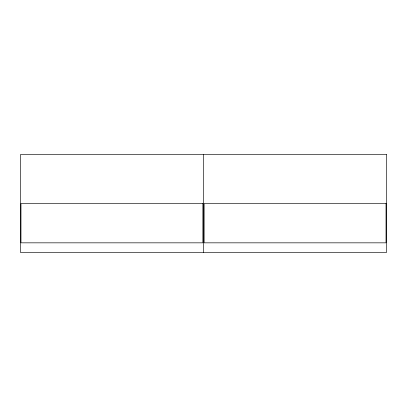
<?xml version="1.0" encoding="UTF-8"?>
<svg xmlns="http://www.w3.org/2000/svg" width="407" height="407" viewBox="0 0 407 407"><rect width="100%" height="100%" fill="white"/><g stroke="black" fill="none" stroke-linecap="round" stroke-linejoin="round"><path stroke-width="0.61" d="M203.5 154.66L203.5 252.34M386.65 154.66L20.35 154.66L20.35 252.34L386.65 252.34L386.65 154.66M202.879 203.5L20.971 203.5L20.971 242.837L202.879 242.837L202.879 203.5M386.029 203.5L204.121 203.5L204.121 242.837L386.029 242.837L386.029 203.5"/></g></svg>
